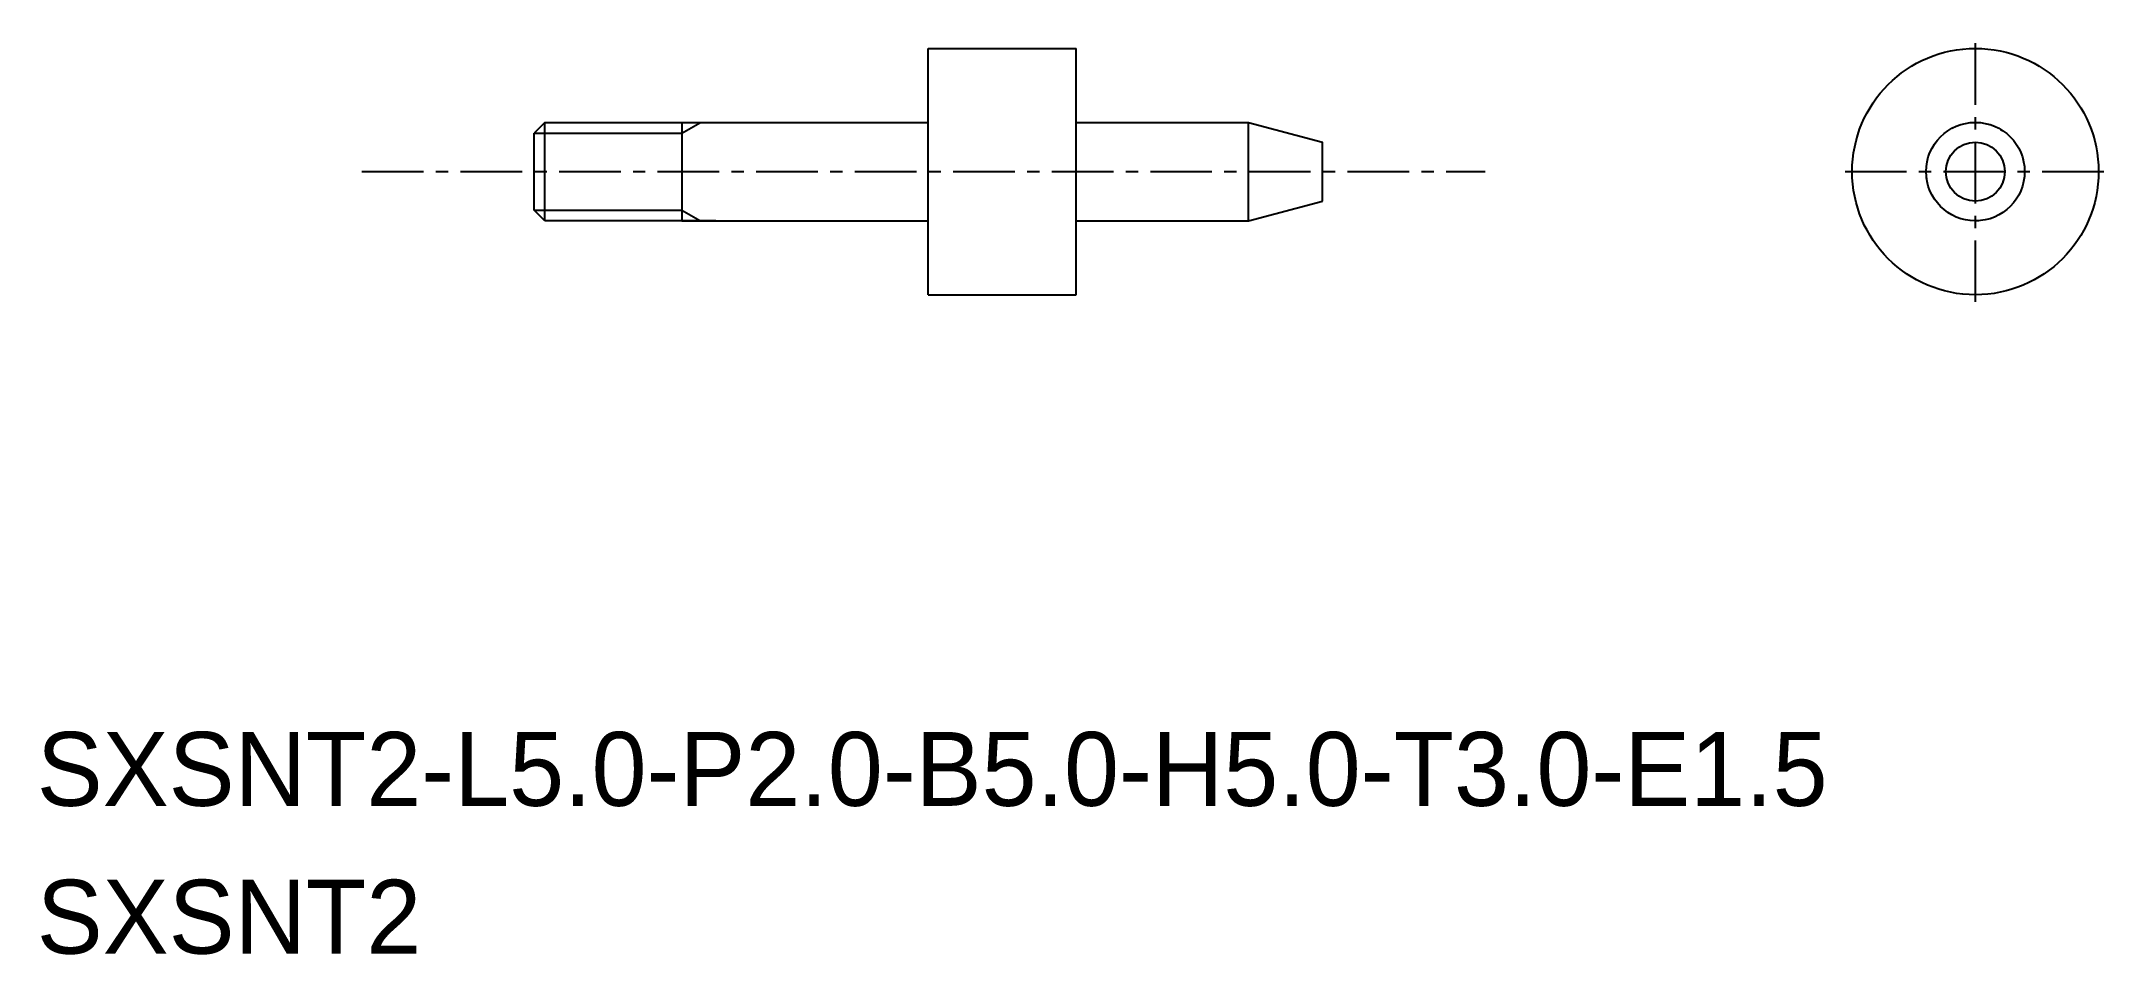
# Model space of a CAD drawing. Extents: x -1888.9 to -1847, y -495.3 to -476.8.
import ezdxf

# ---------------------------------------------------------------- set-up
doc = ezdxf.new("R2010")
doc.units = 0
doc.linetypes.add('CENTER', pattern=[2, 1.25, -0.25, 0.25, -0.25])
doc.linetypes.add('DASHED', pattern=[0.75, 0.5, -0.25])
doc.layers.get('0').update_dxf_attribs({"linetype": 'CONTINUOUS'})
doc.layers.add('CENTER', color=1, linetype='CENTER')

msp = doc.modelspace()

# ---------------------------------------------------------------- linework, layer by layer
at = {"color": 7, "linetype": 'CONTINUOUS'}
for p, q in [((-1870.857, -476.928), (-1867.857, -476.928)), ((-1870.857, -481.928), (-1870.857, -476.928)), ((-1867.857, -481.928), (-1867.857, -476.928)), ((-1878.64, -478.428), (-1878.857, -478.645)), ((-1878.64, -480.428), (-1878.64, -478.428)), ((-1878.64, -478.428), (-1875.167, -478.428)), ((-1875.857, -478.428), (-1870.857, -478.428)), ((-1875.857, -478.428), (-1875.857, -480.428)), ((-1867.857, -478.428), (-1864.357, -478.428)), ((-1864.357, -480.428), (-1864.357, -478.428)), ((-1878.857, -480.211), (-1878.857, -478.645)), ((-1862.857, -480.027), (-1862.857, -478.83)), ((-1878.64, -480.428), (-1878.857, -480.211)), ((-1875.167, -480.428), (-1878.64, -480.428)), ((-1875.857, -480.428), (-1870.857, -480.428)), ((-1867.857, -480.428), (-1864.357, -480.428)), ((-1870.857, -481.928), (-1867.857, -481.928))]:
    msp.add_line(p, q, dxfattribs=at)
at = {"color": 3, "linetype": 'CONTINUOUS'}
for p, q in [((-1875.857, -478.645), (-1875.481, -478.428)), ((-1878.857, -478.645), (-1875.857, -478.645)), ((-1878.857, -480.211), (-1875.857, -480.211)), ((-1875.857, -480.211), (-1875.481, -480.428))]:
    msp.add_line(p, q, dxfattribs=at)
for p, q in [((-1864.357, -478.428), (-1862.857, -478.83)), ((-1864.357, -480.428), (-1862.857, -480.027))]:
    msp.add_line(p, q)
for radius in [2.5, 1, 0.598]:
    msp.add_circle((-1849.608, -479.428), radius)
at = {"color": 3, "linetype": 'DASHED'}
msp.add_circle((-1849.608, -479.428), 1, dxfattribs=at)
at = {"layer": 'CENTER', "color": 1, "linetype": 'CENTER'}
for p, q in [((-1849.608, -482.074), (-1849.608, -476.783)), ((-1882.35, -479.428), (-1859.557, -479.428)), ((-1852.253, -479.428), (-1846.963, -479.428))]:
    msp.add_line(p, q, dxfattribs=at)

# ---------------------------------------------------------------- texts
for s, p in [('SXSNT2-L5.0-P2.0-B5.0-H5.0-T3.0-E1.5', (-1888.95, -492.3)), ('SXSNT2', (-1888.95, -495.3))]:
    msp.add_text(s, height=1.5).set_placement(p)

doc.saveas('drawing.dxf')
